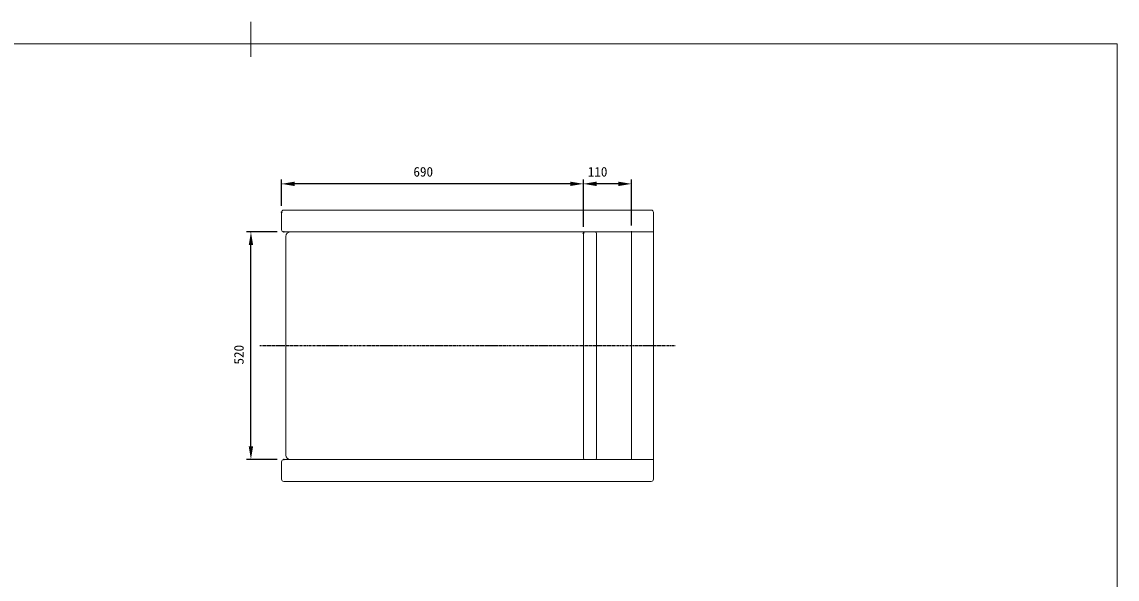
# Model space of a CAD drawing. Units: millimetres, scale not verified. Extents: x -203 to 203, y -143 to 143.
# Drawn here: x -52.4 to 198, y 15.7 to 143 of the extents above; entities that cross this region are included whole.
import ezdxf
from ezdxf.enums import TextEntityAlignment as Align

# ---------------------------------------------------------------- set-up
doc = ezdxf.new("R2010")
doc.units = ezdxf.units.MM
doc.header["$LTSCALE"] = 0.5
doc.header["$PDMODE"] = 32
doc.header["$PDSIZE"] = 0.1
doc.linetypes.add('USER2', pattern=[0.629921, 0.393701, -0.07874, 0.07874, -0.07874])
for name, color, linetype, lineweight in [('0-1_DIMENSION_LINES$02_DIMENSI', 7, 'Continuous', 25), ('0-3_DIMENSION_LINES$03_LINES', 7, 'Continuous', 18), ('0-6_DIMENSION_LINES$01_CENTER_', 7, 'USER2', 25), ('0-A_図面_FORMAT$01_WAKU$OUT_LINE', 6, 'Continuous', 18)]:
    doc.layers.add(name, color=color, linetype=linetype, lineweight=lineweight)
doc.layers.add('0-2_DEFPOINTS', color=7, linetype='Continuous')
doc.styles.add('ＭＳ ゴシック', font='')
doc.styles.get('ＭＳ ゴシック').set_extended_font_data('MS Gothic')

# ---------------------------------------------------------------- blocks, each defined once
blk = doc.blocks.new('D3')
at = {"layer": '0-1_DIMENSION_LINES$02_DIMENSI'}
for p, q in [((434, 499), (434, 511)), ((572, 489.4), (572, 511)), ((566, 509), (440, 509))]:
    blk.add_line(p, q, dxfattribs=at)
for points in [[(440, 510), (440, 508), (434, 509)], [(566, 508), (566, 510), (572, 509)]]:
    blk.add_solid(points, dxfattribs=at)
at = {"layer": '0-2_DEFPOINTS'}
for p in [(434, 509), (434, 496), (572, 486.4)]:
    blk.add_point(p, dxfattribs=at)
at = {"layer": '0-1_DIMENSION_LINES$02_DIMENSI', "style": 'ＭＳ ゴシック'}
blk.add_text('690', height=4.399, dxfattribs=at).set_placement((494.286, 511), align=Align.BOTTOM_LEFT)
blk = doc.blocks.new('D4')
at = {"layer": '0-1_DIMENSION_LINES$02_DIMENSI'}
for p, q in [((572, 489.4), (572, 511)), ((594, 490), (594, 511)), ((588, 509), (578, 509))]:
    blk.add_line(p, q, dxfattribs=at)
for points in [[(578, 510), (578, 508), (572, 509)], [(588, 508), (588, 510), (594, 509)]]:
    blk.add_solid(points, dxfattribs=at)
at = {"layer": '0-2_DEFPOINTS'}
for p in [(572, 509), (572, 486.4), (594, 487)]:
    blk.add_point(p, dxfattribs=at)
at = {"layer": '0-1_DIMENSION_LINES$02_DIMENSI', "style": 'ＭＳ ゴシック'}
blk.add_text('110', height=4.399, dxfattribs=at).set_placement((574, 511), align=Align.BOTTOM_LEFT)
blk = doc.blocks.new('D5')
at = {"layer": '0-1_DIMENSION_LINES$02_DIMENSI'}
for p, q in [((432, 487), (418, 487)), ((420, 389), (420, 481)), ((432, 383), (418, 383))]:
    blk.add_line(p, q, dxfattribs=at)
for points in [[(421, 481), (419, 481), (420, 487)], [(419, 389), (421, 389), (420, 383)]]:
    blk.add_solid(points, dxfattribs=at)
at = {"layer": '0-2_DEFPOINTS'}
for p in [(420, 487), (435, 487), (435, 383)]:
    blk.add_point(p, dxfattribs=at)
at = {"layer": '0-1_DIMENSION_LINES$02_DIMENSI', "style": 'ＭＳ ゴシック'}
blk.add_text('520', height=4.399, rotation=90, dxfattribs=at).set_placement((418, 426.429), align=Align.BOTTOM_LEFT)

msp = doc.modelspace()

# ---------------------------------------------------------------- linework, layer by layer
at = {"layer": '0-3_DIMENSION_LINES$03_LINES'}
for p, q in [((7, 95.5), (7, 99.5)), ((7.5, 100), (91.5, 100)), ((8, 44), (8, 94)), ((9, 95), (90, 95)), ((76, 43.3), (76, 94.7)), ((76.3, 95), (78.7, 95)), ((77.5, 95), (87, 95)), ((79, 94.7), (79, 43.3)), ((7.5, 43), (92, 43)), ((90, 43), (9, 43)), ((78.7, 43), (76.3, 43)), ((92, 43), (92, 38.5)), ((7, 38.5), (7, 42.5)), ((91.5, 38), (7.5, 38))]:
    msp.add_line(p, q, dxfattribs=at)
for points in [[(92, 99.5), (92, 95), (7.5, 95)], [(87, 95), (87, 43), (77.5, 43)]]:
    msp.add_lwpolyline(points, dxfattribs=at)
msp.add_lwpolyline([(92, 95), (92, 43), (87, 43), (87, 95)], close=True, dxfattribs=at)
for centre, radius, start, end in [((7.5, 99.5), 0.5, 90, 180), ((91.5, 99.5), 0.5, 360, 90), ((7.5, 95.5), 0.5, 180, 270), ((9, 94), 1, 90, 180), ((76.3, 94.7), 0.3, 90, 180), ((78.7, 94.7), 0.3, 360, 90), ((7.5, 42.5), 0.5, 90, 180), ((9, 44), 1, 180, 270), ((76.3, 43.3), 0.3, 180, 270), ((78.7, 43.3), 0.3, 270, 0), ((7.5, 38.5), 0.5, 180, 270), ((91.5, 38.5), 0.5, 270, 0)]:
    msp.add_arc(centre, radius, start, end, dxfattribs=at)
at = {"layer": '0-6_DIMENSION_LINES$01_CENTER_'}
msp.add_line((97, 69), (2, 69), dxfattribs=at)
at = {"layer": '0-A_図面_FORMAT$01_WAKU$OUT_LINE'}
for p, q in [((0, 135), (0, 143)), ((198, 138), (-198, 138)), ((198, -138), (198, 138))]:
    msp.add_line(p, q, dxfattribs=at)

# ---------------------------------------------------------------- block references
at = {"layer": '0-1_DIMENSION_LINES$02_DIMENSI', "xscale": 0.5, "yscale": 0.5}
for name in ['D3', 'D4', 'D5']:
    msp.add_blockref(name, (-210, -148.5), dxfattribs=at)

doc.saveas('drawing.dxf')
